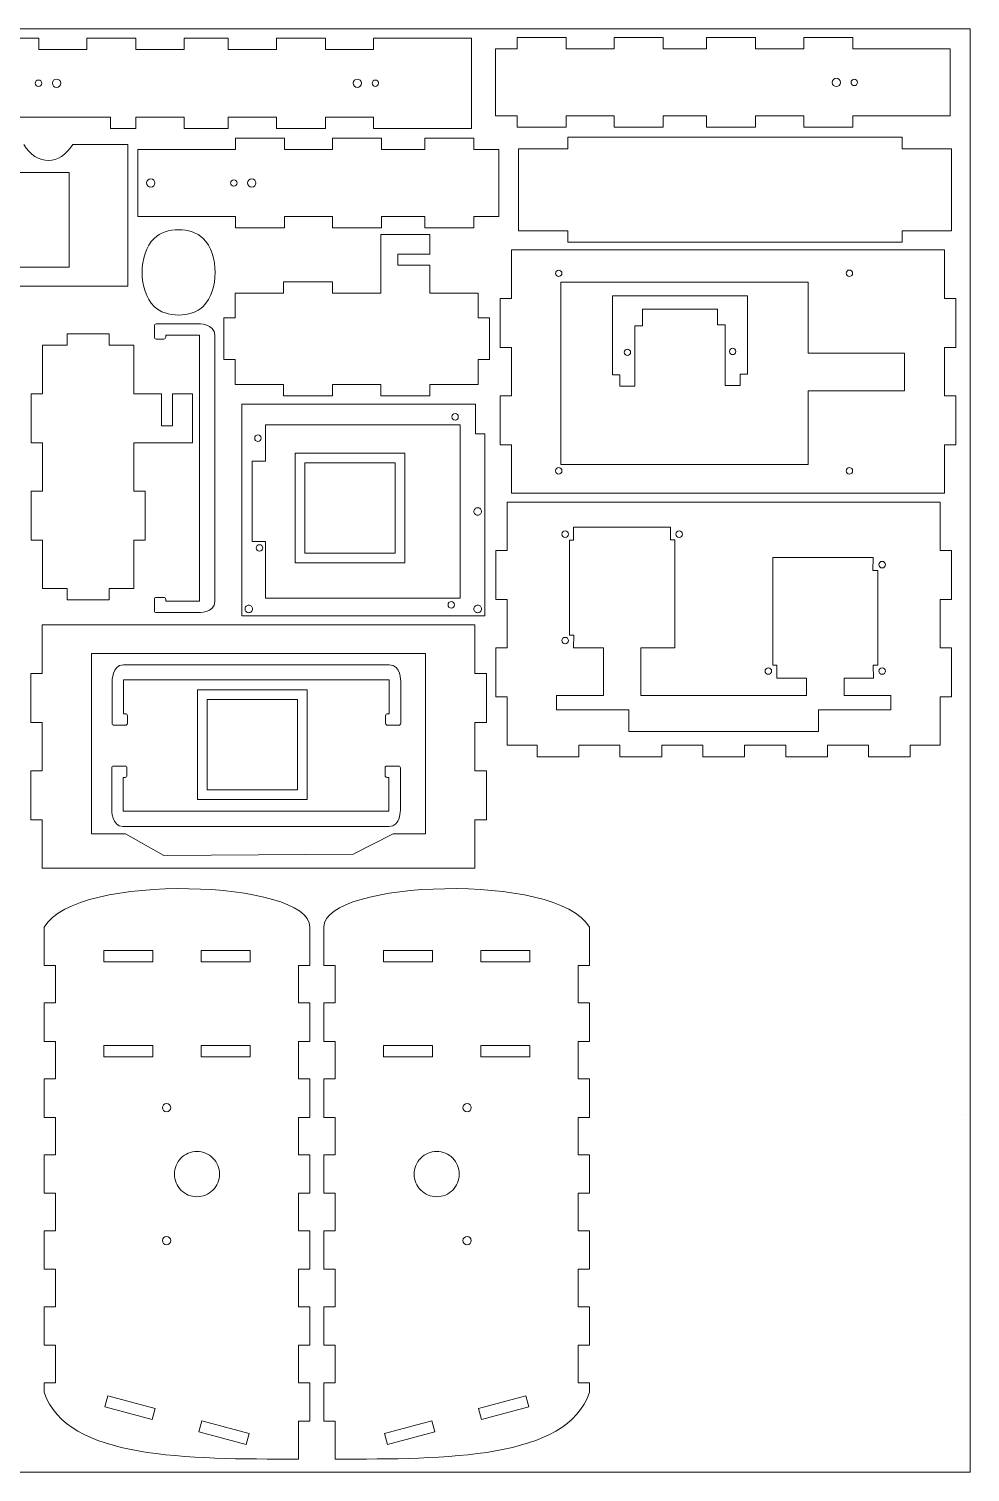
# Model space of a CAD drawing. Extents: x 865 to 1245, y 51 to 431.
# Drawn here: x 996.9 to 1244.8, y 50.8 to 430.7 of the extents above; entities that cross this region are included whole.
import ezdxf

# ---------------------------------------------------------------- set-up
doc = ezdxf.new("R2010")
doc.units = 0
doc.layers.add('decoupe', color=1, linetype='CONTINUOUS', lineweight=5, true_color=0xff0000)

msp = doc.modelspace()

# ---------------------------------------------------------------- linework, layer by layer
at = {"layer": 'decoupe', "color": 1, "true_color": 0xff0000}
for p, q in [((864.94, 430.66), (1244.84, 430.66)), ((1244.84, 430.66), (1244.84, 50.76)), ((999.53, 428.21), (993.73, 428.21)), ((999.53, 425.23), (999.53, 428.21)), ((1025.13, 428.21), (1012.23, 428.21)), ((1012.23, 428.21), (1012.23, 425.23)), ((1025.13, 425.23), (1025.13, 428.21)), ((1043.63, 428.21), (1037.83, 428.21)), ((1037.83, 428.21), (1037.83, 425.23)), ((1049.43, 428.21), (1043.63, 428.21)), ((1049.43, 425.23), (1049.43, 428.21)), ((1075.03, 428.21), (1062.13, 428.21)), ((1062.13, 428.21), (1062.13, 425.23)), ((1075.03, 425.23), (1075.03, 428.21)), ((1113.53, 428.21), (1087.73, 428.21)), ((1087.73, 428.21), (1087.73, 425.23)), ((1113.53, 404.47), (1113.53, 428.21)), ((1125.51, 425.42), (1125.51, 428.39)), ((1125.51, 428.39), (1138.41, 428.39)), ((1138.41, 428.39), (1138.41, 425.42)), ((1151.11, 425.42), (1151.11, 428.39)), ((1151.11, 428.39), (1164.01, 428.39)), ((1164.01, 428.39), (1164.01, 425.42)), ((1175.41, 425.42), (1175.41, 428.39)), ((1175.41, 428.39), (1188.31, 428.39)), ((1188.31, 428.39), (1188.31, 425.42)), ((1201.01, 425.42), (1201.01, 428.39)), ((1201.01, 428.39), (1213.91, 428.39)), ((1213.91, 428.39), (1213.91, 425.42)), ((1012.23, 425.23), (999.53, 425.23)), ((1037.83, 425.23), (1025.13, 425.23)), ((1062.13, 425.23), (1049.43, 425.23)), ((1087.73, 425.23), (1075.03, 425.23)), ((1119.81, 407.73), (1119.81, 425.42)), ((1119.81, 425.42), (1125.51, 425.42)), ((1138.41, 425.42), (1151.11, 425.42)), ((1164.01, 425.42), (1169.71, 425.42)), ((1169.71, 425.42), (1175.41, 425.42)), ((1188.31, 425.42), (1201.01, 425.42)), ((1213.91, 425.42), (1239.61, 425.42)), ((1239.61, 425.42), (1239.61, 407.73)), ((999.48, 415.49), (999.48, 415.49)), ((1088.19, 415.49), (1088.19, 415.49)), ((1214.33, 417.42), (1214.33, 417.42)), ((993.73, 407.44), (999.53, 407.44)), ((999.53, 407.44), (999.53, 407.44)), ((999.53, 407.44), (1018.47, 407.44)), ((1018.47, 407.44), (1018.47, 404.47)), ((1025.13, 404.47), (1025.13, 407.44)), ((1025.13, 407.44), (1037.83, 407.44)), ((1037.83, 407.44), (1037.83, 404.47)), ((1049.43, 404.47), (1049.43, 407.44)), ((1049.43, 407.44), (1062.13, 407.44)), ((1062.13, 407.44), (1062.13, 404.47)), ((1075.03, 404.47), (1075.03, 407.44)), ((1075.03, 407.44), (1087.73, 407.44)), ((1087.73, 407.44), (1087.73, 404.47)), ((1125.51, 407.73), (1119.81, 407.73)), ((1125.51, 404.75), (1125.51, 407.73)), ((1151.11, 407.73), (1138.41, 407.73)), ((1138.41, 407.73), (1138.41, 404.75)), ((1151.11, 404.75), (1151.11, 407.73)), ((1169.71, 407.73), (1164.01, 407.73)), ((1164.01, 407.73), (1164.01, 404.75)), ((1175.41, 407.73), (1169.71, 407.73)), ((1175.41, 404.75), (1175.41, 407.73)), ((1201.01, 407.73), (1188.31, 407.73)), ((1188.31, 407.73), (1188.31, 404.75)), ((1201.01, 404.75), (1201.01, 407.73)), ((1239.61, 407.73), (1213.91, 407.73)), ((1213.91, 407.73), (1213.91, 404.75)), ((1018.47, 404.47), (1025.13, 404.47)), ((1037.83, 404.47), (1043.63, 404.47)), ((1043.63, 404.47), (1049.43, 404.47)), ((1062.13, 404.47), (1075.03, 404.47)), ((1087.73, 404.47), (1113.53, 404.47)), ((1138.41, 404.75), (1125.51, 404.75)), ((1164.01, 404.75), (1151.11, 404.75)), ((1188.31, 404.75), (1175.41, 404.75)), ((1213.91, 404.75), (1201.01, 404.75)), ((1022.97, 400.26), (1008.48, 400.26)), ((1022.97, 362.95), (1022.97, 400.26)), ((1025.63, 398.94), (1051.33, 398.94)), ((1025.63, 381.25), (1025.63, 398.94)), ((1051.33, 398.94), (1051.33, 401.91)), ((1051.33, 401.91), (1064.23, 401.91)), ((1064.23, 401.91), (1064.23, 398.94)), ((1064.23, 398.94), (1076.93, 398.94)), ((1076.93, 398.94), (1076.93, 401.91)), ((1076.93, 401.91), (1089.83, 401.91)), ((1089.83, 401.91), (1089.83, 398.94)), ((1089.83, 398.94), (1095.53, 398.94)), ((1095.53, 398.94), (1101.23, 398.94)), ((1101.23, 398.94), (1101.23, 401.91)), ((1101.23, 401.91), (1114.13, 401.91)), ((1114.13, 401.91), (1114.13, 398.94)), ((1114.13, 398.94), (1120.68, 398.94)), ((1120.68, 398.94), (1120.68, 381.25)), ((1138.91, 399.12), (1125.87, 399.12)), ((1125.87, 399.12), (1125.87, 377.52)), ((1226.91, 402.16), (1138.91, 402.16)), ((1138.91, 402.16), (1138.91, 399.12)), ((1226.91, 399.12), (1226.91, 402.16)), ((1239.96, 399.12), (1226.91, 399.12)), ((1239.96, 377.52), (1239.96, 399.12)), ((936.15, 392.85), (1007.55, 392.85)), ((1007.55, 392.85), (1007.55, 367.95)), ((1050.91, 389.24), (1050.91, 389.24)), ((1051.33, 381.25), (1025.63, 381.25)), ((1051.33, 378.27), (1051.33, 381.25)), ((1076.93, 381.25), (1064.23, 381.25)), ((1064.23, 381.25), (1064.23, 378.27)), ((1076.93, 378.27), (1076.93, 381.25)), ((1095.53, 381.25), (1089.83, 381.25)), ((1089.83, 381.25), (1089.83, 378.27)), ((1101.23, 381.25), (1095.53, 381.25)), ((1101.23, 378.27), (1101.23, 381.25)), ((1120.68, 381.25), (1114.13, 381.25)), ((1114.13, 381.25), (1114.13, 378.27)), ((1064.23, 378.27), (1051.33, 378.27)), ((1089.83, 378.27), (1076.93, 378.27)), ((1102.53, 376.57), (1089.63, 376.57)), ((1089.63, 376.57), (1089.63, 361.11)), ((1114.13, 378.27), (1101.23, 378.27)), ((1102.53, 371.34), (1102.53, 376.57)), ((1125.87, 377.52), (1138.91, 377.52)), ((1138.91, 377.52), (1138.91, 374.48)), ((1226.91, 374.48), (1226.91, 377.52)), ((1226.91, 377.52), (1239.96, 377.52)), ((1029.93, 375.5), (1029.93, 375.5)), ((1124.08, 372.46), (1238.08, 372.46)), ((1124.08, 359.71), (1124.08, 372.46)), ((1138.91, 374.48), (1226.91, 374.48)), ((1226.91, 374.48), (1226.91, 374.48)), ((1238.08, 372.46), (1238.08, 359.71)), ((1094.07, 368.44), (1094.07, 371.34)), ((1094.07, 371.34), (1102.53, 371.34)), ((1007.55, 367.95), (936.15, 367.95)), ((1102.53, 368.44), (1094.07, 368.44)), ((1102.53, 361.11), (1102.53, 368.44)), ((1137.33, 366.31), (1137.33, 366.31)), ((1213.89, 366.32), (1213.89, 366.32)), ((927.88, 362.95), (1022.97, 362.95)), ((1064.03, 361.11), (1051.27, 361.11)), ((1051.27, 361.11), (1051.27, 354.61)), ((1076.93, 364.11), (1064.03, 364.11)), ((1064.03, 364.11), (1064.03, 361.11)), ((1076.93, 361.11), (1076.93, 364.11)), ((1089.63, 361.11), (1076.93, 361.11)), ((1115.29, 361.11), (1102.53, 361.11)), ((1115.29, 354.59), (1115.29, 361.11)), ((1137, 364), (1137, 316)), ((1202.2, 364), (1137, 364)), ((1202.2, 345.27), (1202.2, 364)), ((1121.08, 346.81), (1121.08, 359.71)), ((1121.08, 359.71), (1124.08, 359.71)), ((1150.61, 360.38), (1150.61, 339.57)), ((1186.24, 360.38), (1150.61, 360.38)), ((1186.24, 339.81), (1186.24, 360.38)), ((1238.08, 359.71), (1241.08, 359.71)), ((1241.08, 359.71), (1241.08, 346.81)), ((1051.27, 354.61), (1048.28, 354.61)), ((1048.28, 354.61), (1048.28, 343.6)), ((1118.28, 354.59), (1115.29, 354.59)), ((1118.28, 343.61), (1118.28, 354.59)), ((1158.51, 352.52), (1158.51, 356.85)), ((1158.51, 356.85), (1178.34, 356.85)), ((1178.34, 356.85), (1178.34, 352.76)), ((1007.06, 347.37), (1007.06, 350.36)), ((1007.06, 350.36), (1018.04, 350.36)), ((1018.04, 350.36), (1018.04, 347.37)), ((1030, 350), (1030, 352.5)), ((1030, 350), (1030, 349.5)), ((1030.5, 353), (1041.45, 353)), ((1041.9, 350), (1033, 350)), ((1033, 349.5), (1033, 350)), ((1041.9, 280), (1041.9, 350)), ((1045.9, 350), (1045.9, 279.95)), ((1156.51, 336.57), (1156.51, 352.52)), ((1156.51, 352.52), (1158.51, 352.52)), ((1178.34, 352.76), (1180.34, 352.76)), ((1180.34, 352.76), (1180.34, 336.81)), ((1000.54, 334.61), (1000.54, 347.37)), ((1000.54, 347.37), (1007.06, 347.37)), ((1018.04, 347.37), (1024.56, 347.37)), ((1024.56, 347.37), (1024.56, 334.61)), ((1032.5, 349), (1030.5, 349)), ((1124.08, 346.81), (1121.08, 346.81)), ((1124.08, 334.11), (1124.08, 346.81)), ((1181.44, 345.76), (1181.44, 345.76)), ((1241.08, 346.81), (1238.08, 346.81)), ((1238.08, 346.81), (1238.08, 334.11)), ((1048.28, 343.6), (1051.27, 343.6)), ((1051.27, 343.6), (1051.27, 337.09)), ((1115.29, 337.09), (1115.29, 343.61)), ((1115.29, 343.61), (1118.28, 343.61)), ((1155.41, 345.52), (1155.41, 345.52)), ((1227.53, 345.27), (1202.2, 345.27)), ((1227.53, 335.37), (1227.53, 345.27)), ((1150.61, 339.57), (1152.61, 339.57)), ((1152.61, 339.57), (1152.61, 336.57)), ((1184.24, 336.81), (1184.24, 339.81)), ((1184.24, 339.81), (1186.24, 339.81)), ((997.54, 321.71), (997.54, 334.61)), ((997.54, 334.61), (1000.54, 334.61)), ((1024.56, 334.61), (1031.89, 334.61)), ((1031.89, 334.61), (1031.89, 326.15)), ((1034.79, 326.15), (1034.79, 334.61)), ((1034.79, 334.61), (1040.02, 334.61)), ((1040.02, 334.61), (1040.02, 321.71)), ((1051.27, 337.09), (1064.03, 337.09)), ((1064.03, 337.09), (1064.03, 334.09)), ((1076.93, 334.09), (1076.93, 337.09)), ((1076.93, 337.09), (1089.63, 337.09)), ((1089.63, 337.09), (1089.63, 334.09)), ((1102.53, 334.09), (1102.53, 337.09)), ((1102.53, 337.09), (1115.29, 337.09)), ((1152.61, 336.57), (1156.51, 336.57)), ((1180.34, 336.81), (1184.24, 336.81)), ((1202.2, 316), (1202.2, 335.37)), ((1202.2, 335.37), (1227.53, 335.37)), ((1114.56, 331.87), (1053.01, 331.87)), ((1053.01, 331.87), (1053.01, 318.97)), ((1064.03, 334.09), (1076.93, 334.09)), ((1089.63, 334.09), (1102.53, 334.09)), ((1114.56, 324.04), (1114.56, 331.87)), ((1121.08, 321.21), (1121.08, 334.11)), ((1121.08, 334.11), (1124.08, 334.11)), ((1238.08, 334.11), (1241.08, 334.11)), ((1241.08, 334.11), (1241.08, 321.21)), ((1109.18, 327.67), (1109.18, 327.67)), ((1031.89, 326.15), (1034.79, 326.15)), ((1110.53, 326.47), (1059.3, 326.47)), ((1059.3, 326.47), (1059.3, 316.86)), ((1110.53, 280.79), (1110.53, 326.47)), ((1117.01, 324.04), (1114.56, 324.04)), ((1117.01, 298.52), (1117.01, 324.04)), ((1000.54, 321.71), (997.54, 321.71)), ((1000.54, 309.01), (1000.54, 321.71)), ((1040.02, 321.71), (1024.56, 321.71)), ((1024.56, 321.71), (1024.56, 309.01)), ((1057.27, 322.08), (1057.27, 322.08)), ((1124.08, 321.21), (1121.08, 321.21)), ((1124.08, 308.46), (1124.08, 321.21)), ((1241.08, 321.21), (1238.08, 321.21)), ((1238.08, 321.21), (1238.08, 308.46)), ((1053.01, 318.97), (1053.01, 318.97)), ((1053.01, 318.97), (1053.01, 309.53)), ((1059.3, 316.86), (1055.75, 316.86)), ((1055.75, 316.86), (1055.75, 295.76)), ((1067.03, 318.97), (1095.93, 318.97)), ((1067.03, 290.07), (1067.03, 318.97)), ((1069.58, 316.42), (1093.38, 316.42)), ((1069.58, 292.62), (1069.58, 316.42)), ((1093.38, 316.42), (1093.38, 292.62)), ((1095.93, 318.97), (1095.93, 290.07)), ((1137, 316), (1202.2, 316)), ((1137.33, 314.32), (1137.33, 314.32)), ((1213.89, 314.32), (1213.89, 314.32)), ((997.54, 296.11), (997.54, 309.01)), ((997.54, 309.01), (1000.54, 309.01)), ((1024.56, 309.01), (1027.56, 309.01)), ((1027.56, 309.01), (1027.56, 296.11)), ((1053.01, 309.53), (1053.01, 298.52)), ((1238.08, 308.46), (1124.08, 308.46)), ((1122.94, 306.08), (1236.94, 306.08)), ((1122.94, 293.33), (1122.94, 306.08)), ((1236.94, 306.08), (1236.94, 293.33)), ((1115.15, 302.63), (1115.15, 302.63)), ((1053.01, 298.52), (1053.01, 276.19)), ((1117.01, 289.64), (1117.01, 298.52)), ((1139.06, 297.63), (1139.06, 297.63)), ((1140.37, 299.49), (1140.4, 296.11)), ((1165.88, 299.49), (1140.37, 299.49)), ((1140.37, 299.49), (1140.37, 299.49)), ((1165.91, 296.17), (1165.88, 299.49)), ((1169.06, 297.63), (1169.06, 297.63)), ((1000.54, 296.11), (997.54, 296.11)), ((1000.54, 283.35), (1000.54, 296.11)), ((1027.56, 296.11), (1024.56, 296.11)), ((1024.56, 296.11), (1024.56, 283.35)), ((1055.75, 295.76), (1059.3, 295.76)), ((1057.68, 293.17), (1057.68, 293.17)), ((1059.3, 295.76), (1059.3, 280.79)), ((1093.38, 292.62), (1069.58, 292.62)), ((1119.94, 280.43), (1119.94, 293.33)), ((1119.94, 293.33), (1122.94, 293.33)), ((1140.4, 296.11), (1139.34, 296.11)), ((1139.34, 296.11), (1139.34, 271.09)), ((1167.06, 296.17), (1165.91, 296.17)), ((1167.06, 270.49), (1167.06, 296.17)), ((1236.94, 293.33), (1239.94, 293.33)), ((1239.94, 293.33), (1239.94, 280.43)), ((1095.93, 290.07), (1067.03, 290.07)), ((1117.04, 276.19), (1116.98, 289.64)), ((1116.98, 289.64), (1117.01, 289.64)), ((1193.52, 291.49), (1192.83, 291.48)), ((1192.83, 291.48), (1192.83, 288.14)), ((1219.26, 291.49), (1193.52, 291.49)), ((1219.23, 288.08), (1219.26, 291.49)), ((1222.55, 289.63), (1222.55, 289.63)), ((1192.83, 288.14), (1192.83, 263.15)), ((1220.55, 288.11), (1219.23, 288.08)), ((1220.55, 263.17), (1220.55, 288.11)), ((1007.05, 283.35), (1000.54, 283.35)), ((1007.05, 280.36), (1007.05, 283.35)), ((1024.56, 283.35), (1018.05, 283.35)), ((1018.05, 283.35), (1018.05, 280.36)), ((1018.05, 280.36), (1007.05, 280.36)), ((1030, 280), (1030, 280.5)), ((1030, 280), (1030, 277.5)), ((1030.5, 281), (1032.5, 281)), ((1033, 280.5), (1033, 280)), ((1033, 280), (1041.9, 280)), ((1059.3, 280.79), (1110.53, 280.79)), ((1108.18, 278.17), (1108.18, 278.17)), ((1122.94, 280.43), (1119.94, 280.43)), ((1122.94, 267.73), (1122.94, 280.43)), ((1239.94, 280.43), (1236.94, 280.43)), ((1236.94, 280.43), (1236.94, 267.73)), ((1000.42, 273.75), (1114.42, 273.75)), ((1000.42, 261), (1000.42, 273.75)), ((1030.5, 277), (1041.45, 277)), ((1053.01, 276.19), (1117.04, 276.19)), ((1054.86, 276.98), (1054.86, 276.98)), ((1114.42, 273.75), (1114.42, 261)), ((1115.15, 276.98), (1115.15, 276.98)), ((1139.34, 271.09), (1140.46, 271.11)), ((1140.46, 271.11), (1140.37, 267.77)), ((1167.05, 267.74), (1167.06, 270.49)), ((1013.42, 266.26), (1013.42, 218.8)), ((1101.42, 266.26), (1013.42, 266.26)), ((1101.42, 218.8), (1101.42, 266.26)), ((1119.94, 254.83), (1119.94, 267.73)), ((1119.94, 267.73), (1122.94, 267.73)), ((1139.06, 269.63), (1139.06, 269.63)), ((1140.37, 267.77), (1148.25, 267.77)), ((1148.25, 267.77), (1148.25, 255.22)), ((1158.15, 255.22), (1158.15, 267.77)), ((1158.15, 267.77), (1166.34, 267.77)), ((1166.34, 267.77), (1167.05, 267.74)), ((1236.94, 267.73), (1239.94, 267.73)), ((1239.94, 267.73), (1239.94, 254.83)), ((1091.87, 263.28), (1021.82, 263.28)), ((1192.83, 263.15), (1193.95, 263.15)), ((1193.95, 263.15), (1193.95, 259.77)), ((1219.43, 259.77), (1219.34, 263.17)), ((1219.34, 263.17), (1220.55, 263.17)), ((997.42, 248.1), (997.42, 261)), ((997.42, 261), (1000.42, 261)), ((1018.87, 247.88), (1018.87, 258.83)), ((1021.87, 250.38), (1021.87, 259.28)), ((1021.87, 259.28), (1091.87, 259.28)), ((1091.87, 259.28), (1091.87, 250.38)), ((1094.87, 247.88), (1094.87, 258.83)), ((1114.42, 261), (1117.42, 261)), ((1117.42, 261), (1117.42, 248.1)), ((1192.55, 261.63), (1192.55, 261.63)), ((1193.95, 259.77), (1201.74, 259.77)), ((1201.74, 259.77), (1201.74, 255.22)), ((1211.64, 255.22), (1211.64, 259.77)), ((1211.64, 259.77), (1219.43, 259.77)), ((1222.55, 261.63), (1222.55, 261.63)), ((1041.32, 256.67), (1070.22, 256.67)), ((1041.32, 227.77), (1041.32, 256.67)), ((1070.22, 256.67), (1070.22, 227.77)), ((1122.94, 254.83), (1119.94, 254.83)), ((1122.94, 242.08), (1122.94, 254.83)), ((1148.25, 255.22), (1135.94, 255.22)), ((1135.94, 255.22), (1135.94, 251.42)), ((1201.74, 255.22), (1158.15, 255.22)), ((1223.94, 255.22), (1211.64, 255.22)), ((1223.94, 251.42), (1223.94, 255.22)), ((1239.94, 254.83), (1236.94, 254.83)), ((1236.94, 254.83), (1236.94, 242.08)), ((1043.87, 254.12), (1067.67, 254.12)), ((1043.87, 230.32), (1043.87, 254.12)), ((1067.67, 254.12), (1067.67, 230.32)), ((1135.94, 251.42), (1154.99, 251.42)), ((1154.99, 251.42), (1154.99, 245.72)), ((1204.89, 245.72), (1204.89, 251.42)), ((1204.89, 251.42), (1223.94, 251.42)), ((1000.42, 248.1), (997.42, 248.1)), ((1000.42, 235.4), (1000.42, 248.1)), ((1021.87, 247.38), (1019.37, 247.38)), ((1022.37, 250.38), (1021.87, 250.38)), ((1021.87, 247.38), (1022.37, 247.38)), ((1022.87, 247.88), (1022.87, 249.88)), ((1090.87, 249.88), (1090.87, 247.88)), ((1091.37, 250.38), (1091.87, 250.38)), ((1091.87, 247.38), (1091.37, 247.38)), ((1091.87, 247.38), (1094.37, 247.38)), ((1117.42, 248.1), (1114.42, 248.1)), ((1114.42, 248.1), (1114.42, 235.4)), ((1154.99, 245.72), (1204.89, 245.72)), ((1130.8, 242.08), (1122.94, 242.08)), ((1130.8, 239.08), (1130.8, 242.08)), ((1152.62, 242.08), (1141.81, 242.08)), ((1141.81, 242.08), (1141.81, 239.08)), ((1152.62, 239.08), (1152.62, 242.08)), ((1174.44, 242.08), (1163.63, 242.08)), ((1163.63, 242.08), (1163.63, 239.08)), ((1174.44, 239.08), (1174.44, 242.08)), ((1196.26, 242.08), (1185.45, 242.08)), ((1185.45, 242.08), (1185.45, 239.08)), ((1196.26, 239.08), (1196.26, 242.08)), ((1218.07, 242.08), (1207.27, 242.08)), ((1207.27, 242.08), (1207.27, 239.08)), ((1218.07, 239.08), (1218.07, 242.08)), ((1236.94, 242.08), (1229.08, 242.08)), ((1229.08, 242.08), (1229.08, 239.08)), ((1018.77, 236.11), (1018.77, 225.16)), ((1021.77, 236.61), (1019.27, 236.61)), ((1021.77, 236.61), (1022.27, 236.61)), ((1022.77, 236.11), (1022.77, 234.11)), ((1090.77, 234.11), (1090.77, 236.11)), ((1091.77, 236.61), (1091.27, 236.61)), ((1091.77, 236.61), (1094.27, 236.61)), ((1094.77, 236.11), (1094.77, 225.16)), ((1141.81, 239.08), (1130.8, 239.08)), ((1163.63, 239.08), (1152.62, 239.08)), ((1185.45, 239.08), (1174.44, 239.08)), ((1207.27, 239.08), (1196.26, 239.08)), ((1229.08, 239.08), (1218.07, 239.08)), ((997.42, 222.5), (997.42, 235.4)), ((997.42, 235.4), (1000.42, 235.4)), ((1021.77, 233.61), (1021.77, 224.71)), ((1022.27, 233.61), (1021.77, 233.61)), ((1091.27, 233.61), (1091.77, 233.61)), ((1091.77, 224.71), (1091.77, 233.61)), ((1114.42, 235.4), (1117.42, 235.4)), ((1117.42, 235.4), (1117.42, 222.5)), ((1067.67, 230.32), (1043.87, 230.32)), ((1021.77, 224.71), (1091.77, 224.71)), ((1070.22, 227.77), (1041.32, 227.77)), ((1000.42, 222.5), (997.42, 222.5)), ((1000.42, 209.75), (1000.42, 222.5)), ((1091.77, 220.71), (1021.72, 220.71)), ((1117.42, 222.5), (1114.42, 222.5)), ((1114.42, 222.5), (1114.42, 209.75)), ((1013.42, 218.8), (1022.41, 218.8)), ((1022.41, 218.8), (1032.47, 213.04)), ((1082.37, 213.44), (1092.91, 218.8)), ((1092.91, 218.8), (1101.42, 218.8)), ((1032.47, 213.04), (1082.37, 213.44)), ((1114.42, 209.75), (1000.42, 209.75)), ((1000.96, 194.25), (1000.96, 184.15)), ((1000.96, 194.25), (1000.96, 194.25)), ((1070.96, 184.15), (1070.96, 194.25)), ((1074.6, 184.15), (1074.6, 194.25)), ((1144.6, 194.25), (1144.6, 184.15)), ((1144.6, 194.25), (1144.6, 194.25)), ((1016.71, 188.08), (1016.71, 185.08)), ((1029.61, 188.08), (1016.71, 188.08)), ((1029.61, 185.08), (1029.61, 188.08)), ((1042.31, 188.08), (1042.31, 185.08)), ((1055.21, 188.08), (1042.31, 188.08)), ((1055.21, 185.08), (1055.21, 188.08)), ((1090.35, 185.08), (1090.35, 188.08)), ((1090.35, 188.08), (1103.25, 188.08)), ((1103.25, 188.08), (1103.25, 185.08)), ((1115.95, 185.08), (1115.95, 188.08)), ((1115.95, 188.08), (1128.85, 188.08)), ((1128.85, 188.08), (1128.85, 185.08)), ((1000.96, 184.15), (1003.96, 184.15)), ((1003.96, 184.15), (1003.96, 174.25)), ((1016.71, 185.08), (1029.61, 185.08)), ((1042.31, 185.08), (1055.21, 185.08)), ((1067.96, 174.25), (1067.96, 184.15)), ((1067.96, 184.15), (1070.96, 184.15)), ((1077.6, 184.15), (1074.6, 184.15)), ((1077.6, 174.25), (1077.6, 184.15)), ((1103.25, 185.08), (1090.35, 185.08)), ((1128.85, 185.08), (1115.95, 185.08)), ((1144.6, 184.15), (1141.6, 184.15)), ((1141.6, 184.15), (1141.6, 174.25)), ((1003.96, 174.25), (1000.96, 174.25)), ((1000.96, 174.25), (1000.96, 164.15)), ((1070.96, 174.25), (1067.96, 174.25)), ((1070.96, 164.15), (1070.96, 174.25)), ((1074.6, 164.15), (1074.6, 174.25)), ((1074.6, 174.25), (1077.6, 174.25)), ((1141.6, 174.25), (1144.6, 174.25)), ((1144.6, 174.25), (1144.6, 164.15)), ((1000.96, 164.15), (1003.96, 164.15)), ((1003.96, 164.15), (1003.96, 154.25)), ((1067.96, 154.25), (1067.96, 164.15)), ((1067.96, 164.15), (1070.96, 164.15)), ((1077.6, 164.15), (1074.6, 164.15)), ((1077.6, 154.25), (1077.6, 164.15)), ((1144.6, 164.15), (1141.6, 164.15)), ((1141.6, 164.15), (1141.6, 154.25)), ((1016.71, 163.08), (1016.71, 160.08)), ((1029.61, 163.08), (1016.71, 163.08)), ((1016.71, 160.08), (1029.61, 160.08)), ((1029.61, 160.08), (1029.61, 163.08)), ((1042.31, 163.08), (1042.31, 160.08)), ((1055.21, 163.08), (1042.31, 163.08)), ((1042.31, 160.08), (1055.21, 160.08)), ((1055.21, 160.08), (1055.21, 163.08)), ((1090.35, 160.08), (1090.35, 163.08)), ((1090.35, 163.08), (1103.25, 163.08)), ((1103.25, 160.08), (1090.35, 160.08)), ((1103.25, 163.08), (1103.25, 160.08)), ((1115.95, 160.08), (1115.95, 163.08)), ((1115.95, 163.08), (1128.85, 163.08)), ((1128.85, 160.08), (1115.95, 160.08)), ((1128.85, 163.08), (1128.85, 160.08)), ((1003.96, 154.25), (1000.96, 154.25)), ((1000.96, 154.25), (1000.96, 144.15)), ((1070.96, 154.25), (1067.96, 154.25)), ((1070.96, 144.15), (1070.96, 154.25)), ((1074.6, 144.15), (1074.6, 154.25)), ((1074.6, 154.25), (1077.6, 154.25)), ((1141.6, 154.25), (1144.6, 154.25)), ((1144.6, 154.25), (1144.6, 144.15)), ((1242.94, 144.98), (1242.94, 144.98)), ((1000.96, 144.15), (1003.96, 144.15)), ((1003.96, 144.15), (1003.96, 134.25)), ((1067.96, 134.25), (1067.96, 144.15)), ((1067.96, 144.15), (1070.96, 144.15)), ((1077.6, 144.15), (1074.6, 144.15)), ((1077.6, 134.25), (1077.6, 144.15)), ((1144.6, 144.15), (1141.6, 144.15)), ((1141.6, 144.15), (1141.6, 134.25)), ((1003.96, 134.25), (1000.96, 134.25)), ((1000.96, 134.25), (1000.96, 124.15)), ((1041.21, 135.15), (1041.21, 135.15)), ((1070.96, 134.25), (1067.96, 134.25)), ((1070.96, 124.15), (1070.96, 134.25)), ((1074.6, 124.15), (1074.6, 134.25)), ((1074.6, 134.25), (1077.6, 134.25)), ((1104.35, 135.15), (1104.35, 135.15)), ((1141.6, 134.25), (1144.6, 134.25)), ((1144.6, 134.25), (1144.6, 124.15)), ((1000.96, 124.15), (1003.96, 124.15)), ((1003.96, 124.15), (1003.96, 114.25)), ((1067.96, 114.25), (1067.96, 124.15)), ((1067.96, 124.15), (1070.96, 124.15)), ((1077.6, 124.15), (1074.6, 124.15)), ((1077.6, 114.25), (1077.6, 124.15)), ((1144.6, 124.15), (1141.6, 124.15)), ((1141.6, 124.15), (1141.6, 114.25)), ((1003.96, 114.25), (1000.96, 114.25)), ((1000.96, 114.25), (1000.96, 104.15)), ((1070.96, 114.25), (1067.96, 114.25)), ((1070.96, 104.15), (1070.96, 114.25)), ((1074.6, 104.15), (1074.6, 114.25)), ((1074.6, 114.25), (1077.6, 114.25)), ((1141.6, 114.25), (1144.6, 114.25)), ((1144.6, 114.25), (1144.6, 104.15)), ((1000.96, 104.15), (1003.96, 104.15)), ((1003.96, 104.15), (1003.96, 94.25)), ((1067.96, 94.25), (1067.96, 104.15)), ((1067.96, 104.15), (1070.96, 104.15)), ((1077.6, 104.15), (1074.6, 104.15)), ((1077.6, 94.25), (1077.6, 104.15)), ((1144.6, 104.15), (1141.6, 104.15)), ((1141.6, 104.15), (1141.6, 94.25)), ((1003.96, 94.25), (1000.96, 94.25)), ((1000.96, 94.25), (1000.96, 84.15)), ((1070.96, 94.25), (1067.96, 94.25)), ((1070.96, 84.15), (1070.96, 94.25)), ((1074.6, 84.15), (1074.6, 94.25)), ((1074.6, 94.25), (1077.6, 94.25)), ((1141.6, 94.25), (1144.6, 94.25)), ((1144.6, 94.25), (1144.6, 84.15)), ((1000.96, 84.15), (1003.96, 84.15)), ((1003.96, 84.15), (1003.96, 74.25)), ((1067.96, 74.25), (1067.96, 84.15)), ((1067.96, 84.15), (1070.96, 84.15)), ((1077.6, 84.15), (1074.6, 84.15)), ((1077.6, 74.25), (1077.6, 84.15)), ((1144.6, 84.15), (1141.6, 84.15)), ((1141.6, 84.15), (1141.6, 74.25)), ((1003.96, 74.25), (1000.96, 74.25)), ((1000.96, 74.25), (1000.96, 71.79)), ((1070.96, 74.25), (1067.96, 74.25)), ((1070.96, 64.15), (1070.96, 74.25)), ((1074.6, 64.15), (1074.6, 74.25)), ((1074.6, 74.25), (1077.6, 74.25)), ((1141.6, 74.25), (1144.6, 74.25)), ((1144.6, 74.25), (1144.6, 71.79)), ((1017.75, 70.87), (1016.98, 67.97)), ((1030.21, 67.55), (1017.75, 70.87)), ((1115.34, 67.55), (1127.81, 70.87)), ((1127.81, 70.87), (1128.58, 67.97)), ((1016.98, 67.97), (1029.44, 64.65)), ((1029.44, 64.65), (1030.21, 67.55)), ((1116.12, 64.65), (1115.34, 67.55)), ((1128.58, 67.97), (1116.12, 64.65)), ((1042.49, 64.27), (1041.71, 61.37)), ((1041.71, 61.37), (1054.18, 58.05)), ((1054.95, 60.95), (1042.49, 64.27)), ((1054.18, 58.05), (1054.95, 60.95)), ((1067.96, 54.2), (1067.96, 64.15)), ((1067.96, 64.15), (1070.96, 64.15)), ((1077.6, 64.15), (1074.6, 64.15)), ((1077.6, 54.2), (1077.6, 64.15)), ((1090.61, 60.95), (1103.07, 64.27)), ((1091.38, 58.05), (1090.61, 60.95)), ((1103.85, 61.37), (1091.38, 58.05)), ((1103.07, 64.27), (1103.85, 61.37)), ((1244.84, 50.76), (864.94, 50.76))]:
    msp.add_line(p, q, dxfattribs=at)
at = {"layer": 'decoupe'}
for centre in [(1004.22, 416.34), (1083.45, 416.34), (1209.59, 416.57), (1029.05, 390.09), (1055.65, 390.09), (1033.21, 146.7), (1112.35, 146.7), (1033.21, 111.7), (1112.35, 111.7)]:
    msp.add_circle(centre, 1.1, dxfattribs=at)
for centre, start, end in [((1030.5, 352.5), 90, 180), ((1030.5, 277.5), 180, 270), ((1019.37, 247.88), 180, 270), ((1094.37, 247.88), 270, 0), ((1019.27, 236.11), 90, 180), ((1094.27, 236.11), 0, 90)]:
    msp.add_arc(centre, 0.5, start, end, dxfattribs=at)
at = {"layer": 'decoupe', "color": 1, "true_color": 0xff0000}
for centre, start, end in [((1030.5, 349.5), 180, 270), ((1032.5, 349.5), 270, 0), ((1030.5, 280.5), 90, 180), ((1032.5, 280.5), 0, 90), ((1022.37, 249.88), 360, 90), ((1022.37, 247.88), 270, 360), ((1091.37, 249.88), 90, 180), ((1091.37, 247.88), 180, 270), ((1022.27, 236.11), 0, 90), ((1091.27, 236.11), 90, 180), ((1022.27, 234.11), 270, 0), ((1091.27, 234.11), 180, 270)]:
    msp.add_arc(centre, 0.5, start, end, dxfattribs=at)
for points in [[(998.88, 416.94), (998.72, 416.78), (998.63, 416.56), (998.63, 416.34)], [(998.63, 416.34), (998.63, 415.87), (999.01, 415.49), (999.48, 415.49)], [(999.48, 417.19), (999.26, 417.19), (999.04, 417.1), (998.88, 416.94)], [(1000.08, 416.94), (999.93, 417.1), (999.71, 417.19), (999.48, 417.19)], [(999.48, 415.49), (999.95, 415.49), (1000.33, 415.87), (1000.33, 416.34)], [(1000.33, 416.34), (1000.33, 416.56), (1000.24, 416.78), (1000.08, 416.94)], [(1087.34, 416.34), (1087.34, 416.56), (1087.42, 416.78), (1087.58, 416.94)], [(1088.19, 415.49), (1087.72, 415.49), (1087.34, 415.87), (1087.34, 416.34)], [(1087.58, 416.94), (1087.74, 417.1), (1087.96, 417.19), (1088.19, 417.19)], [(1088.19, 417.19), (1088.41, 417.19), (1088.63, 417.1), (1088.79, 416.94)], [(1089.04, 416.34), (1089.04, 415.87), (1088.65, 415.49), (1088.19, 415.49)], [(1088.79, 416.94), (1088.95, 416.78), (1089.04, 416.56), (1089.04, 416.34)], [(1214.33, 417.42), (1213.86, 417.42), (1213.48, 417.04), (1213.48, 416.57)], [(1213.48, 416.57), (1213.48, 416.1), (1213.86, 415.72), (1214.33, 415.72)], [(1215.18, 416.57), (1215.18, 417.04), (1214.79, 417.42), (1214.33, 417.42)], [(1214.33, 415.72), (1214.79, 415.72), (1215.18, 416.1), (1215.18, 416.57)], [(1002.11, 396), (999.78, 396), (997.02, 397.5), (995.65, 400.26)], [(1008.48, 400.26), (1006.8, 397.5), (1004.44, 396), (1002.11, 396)], [(1050.91, 390.94), (1050.44, 390.94), (1050.06, 390.56), (1050.06, 390.09)], [(1050.06, 390.09), (1050.06, 389.62), (1050.44, 389.24), (1050.91, 389.24)], [(1051.76, 390.09), (1051.76, 390.56), (1051.38, 390.94), (1050.91, 390.94)], [(1050.91, 389.24), (1051.38, 389.24), (1051.76, 389.62), (1051.76, 390.09)], [(1042.83, 375.5), (1039.79, 378.54), (1032.97, 378.54), (1029.93, 375.5)], [(1029.93, 375.5), (1025.71, 371.28), (1025.71, 361.82), (1029.93, 357.6)], [(1042.83, 357.6), (1047.05, 361.82), (1047.05, 371.28), (1042.83, 375.5)], [(1135.63, 366.31), (1135.63, 366.78), (1136.01, 367.16), (1136.48, 367.16)], [(1136.48, 365.46), (1136.01, 365.46), (1135.63, 365.84), (1135.63, 366.31)], [(1136.48, 367.16), (1136.95, 367.16), (1137.33, 366.78), (1137.33, 366.31)], [(1137.33, 366.31), (1137.33, 365.84), (1136.95, 365.46), (1136.48, 365.46)], [(1212.19, 366.32), (1212.19, 366.79), (1212.57, 367.17), (1213.04, 367.17)], [(1213.04, 365.47), (1212.57, 365.47), (1212.19, 365.85), (1212.19, 366.32)], [(1213.04, 367.17), (1213.51, 367.17), (1213.89, 366.79), (1213.89, 366.32)], [(1213.89, 366.32), (1213.89, 365.85), (1213.51, 365.47), (1213.04, 365.47)], [(1029.93, 357.6), (1032.97, 354.56), (1039.79, 354.56), (1042.83, 357.6)], [(1041.45, 353), (1041.45, 353), (1045.9, 353.18), (1045.9, 350)], [(1153.71, 345.52), (1153.71, 345.99), (1154.09, 346.37), (1154.56, 346.37)], [(1154.56, 346.37), (1154.78, 346.37), (1155, 346.28), (1155.16, 346.12)], [(1155.16, 346.12), (1155.32, 345.96), (1155.41, 345.74), (1155.41, 345.52)], [(1182.29, 346.61), (1181.82, 346.61), (1181.44, 346.23), (1181.44, 345.76)], [(1181.44, 345.76), (1181.44, 345.29), (1181.82, 344.91), (1182.29, 344.91)], [(1183.14, 345.76), (1183.14, 346.23), (1182.76, 346.61), (1182.29, 346.61)], [(1182.29, 344.91), (1182.76, 344.91), (1183.14, 345.29), (1183.14, 345.76)], [(1154.56, 344.67), (1154.09, 344.67), (1153.71, 345.05), (1153.71, 345.52)], [(1155.16, 344.91), (1155, 344.76), (1154.78, 344.67), (1154.56, 344.67)], [(1155.41, 345.52), (1155.41, 345.29), (1155.32, 345.07), (1155.16, 344.91)], [(1108.33, 328.53), (1108.33, 329), (1108.71, 329.39), (1109.18, 329.39)], [(1109.18, 327.67), (1108.71, 327.67), (1108.33, 328.05), (1108.33, 328.53)], [(1109.18, 329.39), (1109.66, 329.39), (1110.04, 329), (1110.04, 328.53)], [(1110.04, 328.53), (1110.04, 328.05), (1109.66, 327.67), (1109.18, 327.67)], [(1056.41, 322.94), (1056.41, 323.16), (1056.5, 323.38), (1056.66, 323.54)], [(1056.66, 322.33), (1056.5, 322.49), (1056.41, 322.71), (1056.41, 322.94)], [(1056.66, 323.54), (1056.82, 323.7), (1057.04, 323.79), (1057.27, 323.79)], [(1057.27, 323.79), (1057.75, 323.79), (1058.13, 323.41), (1058.13, 322.94)], [(1058.13, 322.94), (1058.13, 322.46), (1057.75, 322.08), (1057.27, 322.08)], [(1057.27, 322.08), (1057.04, 322.08), (1056.82, 322.17), (1056.66, 322.33)], [(1135.63, 314.32), (1135.63, 314.79), (1136.01, 315.17), (1136.48, 315.17)], [(1136.48, 313.47), (1136.01, 313.47), (1135.63, 313.85), (1135.63, 314.32)], [(1136.48, 315.17), (1136.95, 315.17), (1137.33, 314.79), (1137.33, 314.32)], [(1137.33, 314.32), (1137.33, 313.85), (1136.95, 313.47), (1136.48, 313.47)], [(1212.19, 314.32), (1212.19, 314.79), (1212.57, 315.17), (1213.04, 315.17)], [(1213.04, 313.47), (1212.57, 313.47), (1212.19, 313.85), (1212.19, 314.32)], [(1213.04, 315.17), (1213.51, 315.17), (1213.89, 314.79), (1213.89, 314.32)], [(1213.89, 314.32), (1213.89, 313.85), (1213.51, 313.47), (1213.04, 313.47)], [(1114.15, 303.63), (1114.15, 303.89), (1114.25, 304.15), (1114.44, 304.34)], [(1114.44, 304.34), (1114.63, 304.52), (1114.88, 304.63), (1115.15, 304.63)], [(1115.15, 304.63), (1115.41, 304.63), (1115.67, 304.52), (1115.85, 304.34)], [(1115.85, 304.34), (1116.04, 304.15), (1116.15, 303.89), (1116.15, 303.63)], [(1114.44, 302.92), (1114.25, 303.11), (1114.15, 303.36), (1114.15, 303.63)], [(1115.15, 302.63), (1114.88, 302.63), (1114.63, 302.73), (1114.44, 302.92)], [(1115.85, 302.92), (1115.67, 302.73), (1115.41, 302.63), (1115.15, 302.63)], [(1116.15, 303.63), (1116.15, 303.36), (1116.04, 303.11), (1115.85, 302.92)], [(1137.34, 297.63), (1137.34, 298.1), (1137.72, 298.49), (1138.2, 298.49)], [(1138.2, 296.77), (1137.72, 296.77), (1137.34, 297.15), (1137.34, 297.63)], [(1138.2, 298.49), (1138.67, 298.49), (1139.06, 298.1), (1139.06, 297.63)], [(1139.06, 297.63), (1139.06, 297.15), (1138.67, 296.77), (1138.2, 296.77)], [(1167.34, 297.63), (1167.34, 298.1), (1167.72, 298.49), (1168.2, 298.49)], [(1168.2, 296.77), (1167.72, 296.77), (1167.34, 297.15), (1167.34, 297.63)], [(1168.2, 298.49), (1168.67, 298.49), (1169.06, 298.1), (1169.06, 297.63)], [(1169.06, 297.63), (1169.06, 297.15), (1168.67, 296.77), (1168.2, 296.77)], [(1056.82, 294.03), (1056.82, 294.5), (1057.21, 294.89), (1057.68, 294.89)], [(1057.68, 293.17), (1057.21, 293.17), (1056.82, 293.55), (1056.82, 294.03)], [(1057.68, 294.89), (1058.15, 294.89), (1058.54, 294.5), (1058.54, 294.03)], [(1058.54, 294.03), (1058.54, 293.55), (1058.15, 293.17), (1057.68, 293.17)], [(1220.83, 289.63), (1220.83, 290.1), (1221.21, 290.49), (1221.69, 290.49)], [(1221.69, 288.77), (1221.21, 288.77), (1220.83, 289.15), (1220.83, 289.63)], [(1221.69, 290.49), (1222.16, 290.49), (1222.55, 290.1), (1222.55, 289.63)], [(1222.55, 289.63), (1222.55, 289.15), (1222.16, 288.77), (1221.69, 288.77)], [(1045.9, 279.95), (1045.9, 276.93), (1041.45, 277), (1041.45, 277)], [(1053.86, 277.98), (1053.86, 278.24), (1053.96, 278.5), (1054.15, 278.69)], [(1054.15, 277.27), (1053.96, 277.46), (1053.86, 277.71), (1053.86, 277.98)], [(1054.15, 278.69), (1054.34, 278.87), (1054.59, 278.98), (1054.86, 278.98)], [(1054.86, 278.98), (1055.12, 278.98), (1055.38, 278.87), (1055.56, 278.69)], [(1055.56, 278.69), (1055.75, 278.5), (1055.86, 278.24), (1055.86, 277.98)], [(1055.86, 277.98), (1055.86, 277.71), (1055.75, 277.46), (1055.56, 277.27)], [(1107.33, 279.03), (1107.33, 279.5), (1107.71, 279.89), (1108.18, 279.89)], [(1108.18, 278.17), (1107.71, 278.17), (1107.33, 278.55), (1107.33, 279.03)], [(1108.18, 279.89), (1108.66, 279.89), (1109.04, 279.5), (1109.04, 279.03)], [(1109.04, 279.03), (1109.04, 278.55), (1108.66, 278.17), (1108.18, 278.17)], [(1114.15, 277.98), (1114.15, 278.24), (1114.25, 278.5), (1114.44, 278.69)], [(1114.44, 277.27), (1114.25, 277.46), (1114.15, 277.71), (1114.15, 277.98)], [(1114.44, 278.69), (1114.63, 278.87), (1114.88, 278.98), (1115.15, 278.98)], [(1115.15, 278.98), (1115.41, 278.98), (1115.67, 278.87), (1115.85, 278.69)], [(1115.85, 278.69), (1116.04, 278.5), (1116.15, 278.24), (1116.15, 277.98)], [(1116.15, 277.98), (1116.15, 277.71), (1116.04, 277.46), (1115.85, 277.27)], [(1054.86, 276.98), (1054.59, 276.98), (1054.34, 277.08), (1054.15, 277.27)], [(1055.56, 277.27), (1055.38, 277.08), (1055.12, 276.98), (1054.86, 276.98)], [(1115.15, 276.98), (1114.88, 276.98), (1114.63, 277.08), (1114.44, 277.27)], [(1115.85, 277.27), (1115.67, 277.08), (1115.41, 276.98), (1115.15, 276.98)], [(1137.34, 269.63), (1137.34, 270.1), (1137.72, 270.49), (1138.2, 270.49)], [(1138.2, 270.49), (1138.67, 270.49), (1139.06, 270.1), (1139.06, 269.63)], [(1138.2, 268.77), (1137.72, 268.77), (1137.34, 269.15), (1137.34, 269.63)], [(1139.06, 269.63), (1139.06, 269.15), (1138.67, 268.77), (1138.2, 268.77)], [(1021.82, 263.28), (1018.8, 263.28), (1018.87, 258.83), (1018.87, 258.83)], [(1094.87, 258.83), (1094.87, 258.83), (1095.05, 263.28), (1091.87, 263.28)], [(1190.83, 261.63), (1190.83, 262.1), (1191.21, 262.49), (1191.69, 262.49)], [(1191.69, 262.49), (1192.16, 262.49), (1192.55, 262.1), (1192.55, 261.63)], [(1220.83, 261.63), (1220.83, 262.1), (1221.21, 262.49), (1221.69, 262.49)], [(1221.69, 262.49), (1222.16, 262.49), (1222.55, 262.1), (1222.55, 261.63)], [(1191.69, 260.77), (1191.21, 260.77), (1190.83, 261.15), (1190.83, 261.63)], [(1192.55, 261.63), (1192.55, 261.15), (1192.16, 260.77), (1191.69, 260.77)], [(1221.69, 260.77), (1221.21, 260.77), (1220.83, 261.15), (1220.83, 261.63)], [(1222.55, 261.63), (1222.55, 261.15), (1222.16, 260.77), (1221.69, 260.77)], [(1021.72, 220.71), (1018.7, 220.71), (1018.77, 225.16), (1018.77, 225.16)], [(1094.77, 225.16), (1094.77, 225.16), (1094.95, 220.71), (1091.77, 220.71)], [(1070.96, 194.25), (1070.82, 206.62), (1009.35, 208.79), (1000.96, 194.25)], [(1074.6, 194.25), (1074.74, 206.62), (1136.21, 208.79), (1144.6, 194.25)], [(1035.26, 129.2), (1035.26, 130.78), (1035.89, 132.3), (1037, 133.41)], [(1037, 133.41), (1038.12, 134.53), (1039.63, 135.15), (1041.21, 135.15)], [(1041.21, 135.15), (1042.79, 135.15), (1044.3, 134.53), (1045.42, 133.41)], [(1045.42, 133.41), (1046.53, 132.3), (1047.16, 130.78), (1047.16, 129.2)], [(1100.14, 133.41), (1099.03, 132.3), (1098.4, 130.78), (1098.4, 129.2)], [(1104.35, 135.15), (1102.77, 135.15), (1101.26, 134.53), (1100.14, 133.41)], [(1108.56, 133.41), (1107.44, 134.53), (1105.93, 135.15), (1104.35, 135.15)], [(1110.3, 129.2), (1110.3, 130.78), (1109.67, 132.3), (1108.56, 133.41)], [(1037, 125), (1035.89, 126.11), (1035.26, 127.63), (1035.26, 129.2)], [(1047.16, 129.2), (1047.16, 127.63), (1046.53, 126.11), (1045.42, 125)], [(1098.4, 129.2), (1098.4, 127.63), (1099.03, 126.11), (1100.14, 125)], [(1108.56, 125), (1109.67, 126.11), (1110.3, 127.63), (1110.3, 129.2)], [(1041.21, 123.25), (1039.63, 123.25), (1038.12, 123.88), (1037, 125)], [(1045.42, 125), (1044.3, 123.88), (1042.79, 123.25), (1041.21, 123.25)], [(1100.14, 125), (1101.26, 123.88), (1102.77, 123.25), (1104.35, 123.25)], [(1104.35, 123.25), (1105.93, 123.25), (1107.44, 123.88), (1108.56, 125)], [(1000.96, 71.79), (1006.99, 54.08), (1038.58, 54.2), (1067.96, 54.2)], [(1144.6, 71.79), (1138.57, 54.08), (1106.98, 54.2), (1077.6, 54.2)]]:
    msp.add_open_spline(points, degree=3, dxfattribs=at)

doc.saveas('drawing.dxf')
